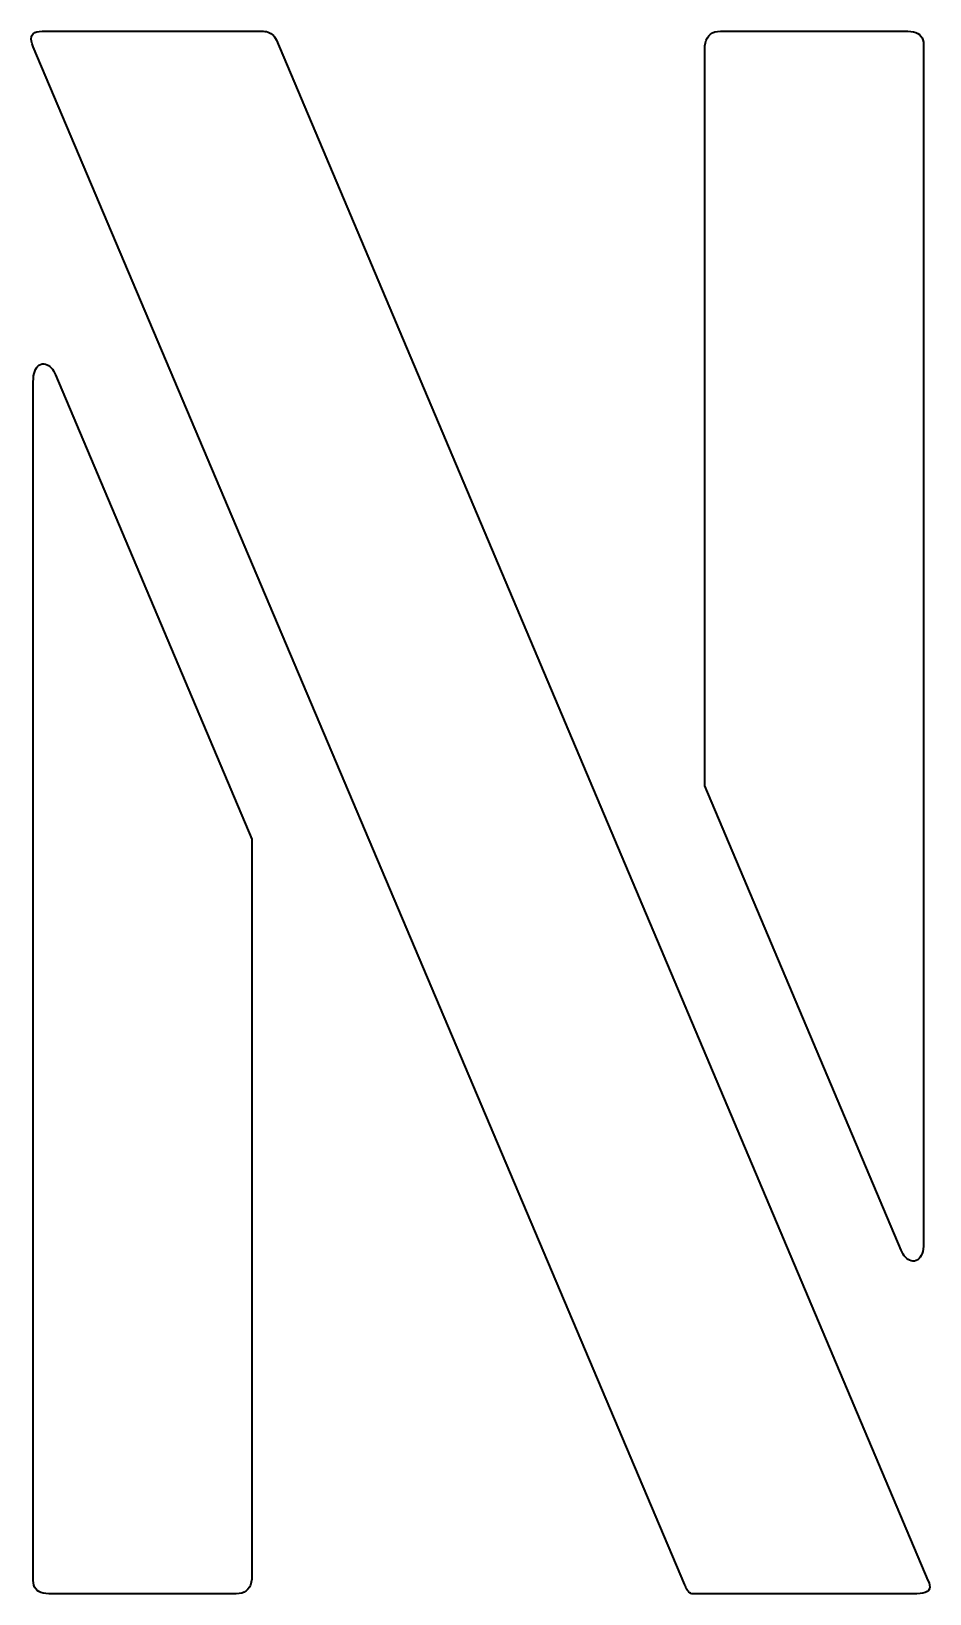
# Model space of a CAD drawing. Extents: x 10 to 410, y -69 to 348.
# Drawn here: x 108.72 to 120.23, y 121 to 141 of the extents above; entities that cross this region are included whole.
import ezdxf

# ---------------------------------------------------------------- set-up
doc = ezdxf.new("R2010")
doc.units = 0

msp = doc.modelspace()

# ---------------------------------------------------------------- linework, layer by layer
at = {"color": 7, "lineweight": 35, "ltscale": 0.00093}
msp.add_line((108.827141, 140.998001), (108.864281, 141), dxfattribs=at)
at = {"color": 7, "lineweight": 35, "ltscale": 0.070714}
msp.add_line((108.864281, 141), (111.692856, 141), dxfattribs=at)
at = {"color": 7, "lineweight": 35, "ltscale": 0.000558}
for p, q in [((111.692856, 141), (111.715141, 140.998856)), ((111.824852, 140.944), (111.839142, 140.926865)), ((108.806, 136.710281), (108.823143, 136.724579)), ((108.864281, 136.742859), (108.886574, 136.741425)), ((120.035713, 125.257141), (120.013428, 125.258575)), ((120.094002, 125.289719), (120.076851, 125.275436))]:
    msp.add_line(p, q, dxfattribs=at)
at = {"color": 7, "lineweight": 35, "ltscale": 0.000952}
for p, q in [((117.512001, 140.997711), (117.549995, 141)), ((111.388, 121.002289), (111.349998, 121))]:
    msp.add_line(p, q, dxfattribs=at)
at = {"color": 7, "lineweight": 35, "ltscale": 0.06}
for p, q in [((117.549995, 141), (119.950005, 141)), ((111.349998, 121), (108.949997, 121))]:
    msp.add_line(p, q, dxfattribs=at)
at = {"color": 7, "lineweight": 35, "ltscale": 0.000951}
for p, q in [((119.950005, 141), (119.987999, 140.998291)), ((108.949997, 121), (108.911995, 121.001709))]:
    msp.add_line(p, q, dxfattribs=at)
at = {"color": 7, "lineweight": 35, "ltscale": 0.000654}
msp.add_line((108.724281, 140.901993), (108.727142, 140.927994), dxfattribs=at)
at = {"color": 7, "lineweight": 35, "ltscale": 0.000753}
for p, q in [((108.727142, 140.871994), (108.724281, 140.901993)), ((117.400002, 140.942856), (117.422005, 140.963425)), ((111.5, 121.057144), (111.477997, 121.036575))]:
    msp.add_line(p, q, dxfattribs=at)
at = {"color": 7, "lineweight": 35, "ltscale": 0.00059}
msp.add_line((108.727142, 140.927994), (108.73571, 140.949997), dxfattribs=at)
at = {"color": 7, "lineweight": 35, "ltscale": 0.000876}
for p, q in [((108.73571, 140.837997), (108.727142, 140.871994)), ((108.751137, 136.552567), (108.75457, 136.587433)), ((120.148857, 125.447433), (120.145424, 125.412567))]:
    msp.add_line(p, q, dxfattribs=at)
at = {"color": 7, "lineweight": 35, "ltscale": 0.000575}
msp.add_line((108.73571, 140.949997), (108.75, 140.968002), dxfattribs=at)
at = {"color": 7, "lineweight": 35, "ltscale": 0.001015}
msp.add_line((108.75, 140.800003), (108.73571, 140.837997), dxfattribs=at)
at = {"color": 7, "lineweight": 35, "ltscale": 0.00061}
msp.add_line((108.75, 140.968002), (108.769997, 140.981995), dxfattribs=at)
at = {"color": 7, "lineweight": 35}
for p, q in [((117.092857, 121.114288), (108.75, 140.800003)), ((111.864281, 140.885712), (120.207146, 121.171432))]:
    msp.add_line(p, q, dxfattribs=at)
at = {"color": 7, "lineweight": 35, "ltscale": 0.00069}
for p, q in [((108.769997, 140.981995), (108.795715, 140.992004)), ((120.131996, 140.916), (120.141998, 140.890289)), ((108.767998, 121.084), (108.758003, 121.109711))]:
    msp.add_line(p, q, dxfattribs=at)
at = {"color": 7, "lineweight": 35, "ltscale": 0.0008}
msp.add_line((108.795715, 140.992004), (108.827141, 140.998001), dxfattribs=at)
at = {"color": 7, "lineweight": 35, "ltscale": 0.000536}
for p, q in [((111.715141, 140.998856), (111.73629, 140.995422)), ((111.809425, 140.958862), (111.824852, 140.944))]:
    msp.add_line(p, q, dxfattribs=at)
at = {"color": 7, "lineweight": 35, "ltscale": 0.00052}
for p, q in [((111.73629, 140.995422), (111.756287, 140.989716)), ((111.792854, 140.97142), (111.809425, 140.958862))]:
    msp.add_line(p, q, dxfattribs=at)
at = {"color": 7, "lineweight": 35, "ltscale": 0.000512}
for p, q in [((111.756287, 140.989716), (111.775139, 140.98172)), ((111.775139, 140.98172), (111.792854, 140.97142))]:
    msp.add_line(p, q, dxfattribs=at)
at = {"color": 7, "lineweight": 35, "ltscale": 0.000587}
msp.add_line((111.839142, 140.926865), (111.852287, 140.907425), dxfattribs=at)
at = {"color": 7, "lineweight": 35, "ltscale": 0.00062}
msp.add_line((111.852287, 140.907425), (111.864281, 140.885712), dxfattribs=at)
at = {"color": 7, "lineweight": 35, "ltscale": 0.001087}
for p, q in [((117.349998, 140.771423), (117.351997, 140.814865)), ((111.549995, 121.228577), (111.547997, 121.18515))]:
    msp.add_line(p, q, dxfattribs=at)
at = {"color": 7, "lineweight": 35, "ltscale": 0.000983}
for p, q in [((117.351997, 140.814865), (117.358002, 140.853714)), ((111.547997, 121.18515), (111.542, 121.146286))]:
    msp.add_line(p, q, dxfattribs=at)
at = {"color": 7, "lineweight": 35, "ltscale": 0.000893}
for p, q in [((117.358002, 140.853714), (117.368004, 140.888)), ((111.542, 121.146286), (111.531998, 121.112))]:
    msp.add_line(p, q, dxfattribs=at)
at = {"color": 7, "lineweight": 35, "ltscale": 0.000821}
for p, q in [((117.368004, 140.888), (117.381996, 140.917709)), ((111.531998, 121.112), (111.517998, 121.082291))]:
    msp.add_line(p, q, dxfattribs=at)
at = {"color": 7, "lineweight": 35, "ltscale": 0.000773}
for p, q in [((117.381996, 140.917709), (117.400002, 140.942856)), ((111.517998, 121.082291), (111.5, 121.057144))]:
    msp.add_line(p, q, dxfattribs=at)
at = {"color": 7, "lineweight": 35, "ltscale": 0.000763}
for p, q in [((117.422005, 140.963425), (117.447998, 140.979431)), ((111.477997, 121.036575), (111.452003, 121.020569))]:
    msp.add_line(p, q, dxfattribs=at)
at = {"color": 7, "lineweight": 35, "ltscale": 0.000803}
for p, q in [((117.447998, 140.979431), (117.477997, 140.99086)), ((111.452003, 121.020569), (111.421997, 121.00914))]:
    msp.add_line(p, q, dxfattribs=at)
at = {"color": 7, "lineweight": 35, "ltscale": 0.000867}
for p, q in [((117.477997, 140.99086), (117.512001, 140.997711)), ((111.421997, 121.00914), (111.388, 121.002289))]:
    msp.add_line(p, q, dxfattribs=at)
at = {"color": 7, "lineweight": 35, "ltscale": 0.00086}
for p, q in [((119.987999, 140.998291), (120.021996, 140.993149)), ((108.911995, 121.001709), (108.877998, 121.006851))]:
    msp.add_line(p, q, dxfattribs=at)
at = {"color": 7, "lineweight": 35, "ltscale": 0.00078}
for p, q in [((120.021996, 140.993149), (120.052002, 140.984573)), ((108.877998, 121.006851), (108.848, 121.015427)), ((120.173149, 121.015427), (120.143143, 121.006851))]:
    msp.add_line(p, q, dxfattribs=at)
at = {"color": 7, "lineweight": 35, "ltscale": 0.000716}
for p, q in [((120.052002, 140.984573), (120.077995, 140.97258)), ((108.848, 121.015427), (108.821999, 121.027435))]:
    msp.add_line(p, q, dxfattribs=at)
at = {"color": 7, "lineweight": 35, "ltscale": 0.000672}
for p, q in [((120.077995, 140.97258), (120.099998, 140.957138)), ((108.821999, 121.027435), (108.799995, 121.042862))]:
    msp.add_line(p, q, dxfattribs=at)
at = {"color": 7, "lineweight": 35, "ltscale": 0.000652}
for p, q in [((120.099998, 140.957138), (120.118004, 140.938278)), ((108.799995, 121.042862), (108.781998, 121.061722))]:
    msp.add_line(p, q, dxfattribs=at)
at = {"color": 7, "lineweight": 35, "ltscale": 0.000658}
for p, q in [((120.118004, 140.938278), (120.131996, 140.916)), ((108.781998, 121.061722), (108.767998, 121.084))]:
    msp.add_line(p, q, dxfattribs=at)
at = {"color": 7, "lineweight": 35, "ltscale": 0.000744}
for p, q in [((120.141998, 140.890289), (120.148003, 140.861145)), ((108.758003, 121.109711), (108.751999, 121.138855))]:
    msp.add_line(p, q, dxfattribs=at)
at = {"color": 7, "lineweight": 35, "ltscale": 0.000816}
for p, q in [((120.148003, 140.861145), (120.150002, 140.828568)), ((108.751999, 121.138855), (108.75, 121.171432))]:
    msp.add_line(p, q, dxfattribs=at)
at = {"color": 7, "lineweight": 35, "ltscale": 0.383571}
for p, q in [((120.150002, 140.828568), (120.150002, 125.485718)), ((108.75, 121.171432), (108.75, 136.514282))]:
    msp.add_line(p, q, dxfattribs=at)
at = {"color": 7, "lineweight": 35, "ltscale": 0.235714}
for p, q in [((117.349998, 131.34285), (117.349998, 140.771423)), ((111.549995, 130.65715), (111.549995, 121.228577))]:
    msp.add_line(p, q, dxfattribs=at)
at = {"color": 7, "lineweight": 35, "ltscale": 0.000798}
for p, q in [((108.75457, 136.587433), (108.760284, 136.618851)), ((120.145424, 125.412567), (120.139717, 125.381149))]:
    msp.add_line(p, q, dxfattribs=at)
at = {"color": 7, "lineweight": 35, "ltscale": 0.000728}
for p, q in [((108.760284, 136.618851), (108.768288, 136.646851)), ((120.139717, 125.381149), (120.131714, 125.353149))]:
    msp.add_line(p, q, dxfattribs=at)
at = {"color": 7, "lineweight": 35, "ltscale": 0.000666}
for p, q in [((108.768288, 136.646851), (108.778572, 136.671432)), ((120.131714, 125.353149), (120.121429, 125.328568))]:
    msp.add_line(p, q, dxfattribs=at)
at = {"color": 7, "lineweight": 35, "ltscale": 0.000615}
for p, q in [((108.778572, 136.671432), (108.791145, 136.692566)), ((120.121429, 125.328568), (120.108856, 125.307434))]:
    msp.add_line(p, q, dxfattribs=at)
at = {"color": 7, "lineweight": 35, "ltscale": 0.000578}
for p, q in [((108.791145, 136.692566), (108.806, 136.710281)), ((120.108856, 125.307434), (120.094002, 125.289719))]:
    msp.add_line(p, q, dxfattribs=at)
at = {"color": 7, "lineweight": 35, "ltscale": 0.000556}
for p, q in [((108.823143, 136.724579), (108.842567, 136.735428)), ((120.076851, 125.275436), (120.057426, 125.264572))]:
    msp.add_line(p, q, dxfattribs=at)
at = {"color": 7, "lineweight": 35, "ltscale": 0.000574}
for p, q in [((108.842567, 136.735428), (108.864281, 136.742859)), ((120.057426, 125.264572), (120.035713, 125.257141))]:
    msp.add_line(p, q, dxfattribs=at)
at = {"color": 7, "lineweight": 35, "ltscale": 0.000539}
for p, q in [((108.886574, 136.741425), (108.907715, 136.737137)), ((120.013428, 125.258575), (119.992287, 125.262863))]:
    msp.add_line(p, q, dxfattribs=at)
at = {"color": 7, "lineweight": 35, "ltscale": 0.000531}
for p, q in [((108.907715, 136.737137), (108.927711, 136.729996)), ((119.992287, 125.262863), (119.972282, 125.270004))]:
    msp.add_line(p, q, dxfattribs=at)
at = {"color": 7, "lineweight": 35, "ltscale": 0.000534}
for p, q in [((108.927711, 136.729996), (108.946571, 136.720001)), ((119.972282, 125.270004), (119.953423, 125.279999))]:
    msp.add_line(p, q, dxfattribs=at)
at = {"color": 7, "lineweight": 35, "ltscale": 0.000547}
for p, q in [((108.946571, 136.720001), (108.964287, 136.707138)), ((119.953423, 125.279999), (119.935715, 125.292862))]:
    msp.add_line(p, q, dxfattribs=at)
at = {"color": 7, "lineweight": 35, "ltscale": 0.000571}
for p, q in [((108.964287, 136.707138), (108.980858, 136.691422)), ((119.935715, 125.292862), (119.919136, 125.308578))]:
    msp.add_line(p, q, dxfattribs=at)
at = {"color": 7, "lineweight": 35, "ltscale": 0.000604}
for p, q in [((108.980858, 136.691422), (108.996284, 136.672852)), ((119.919136, 125.308578), (119.903709, 125.327148))]:
    msp.add_line(p, q, dxfattribs=at)
at = {"color": 7, "lineweight": 35, "ltscale": 0.000644}
for p, q in [((108.996284, 136.672852), (109.010567, 136.651428)), ((119.903709, 125.327148), (119.889427, 125.348572)), ((120.228859, 121.109711), (120.230286, 121.084))]:
    msp.add_line(p, q, dxfattribs=at)
at = {"color": 7, "lineweight": 35, "ltscale": 0.000691}
for p, q in [((109.010567, 136.651428), (109.023712, 136.627136)), ((119.889427, 125.348572), (119.876282, 125.372864))]:
    msp.add_line(p, q, dxfattribs=at)
at = {"color": 7, "lineweight": 35, "ltscale": 0.000742}
for p, q in [((109.023712, 136.627136), (109.035713, 136.600006)), ((119.876282, 125.372864), (119.864281, 125.399994))]:
    msp.add_line(p, q, dxfattribs=at)
at = {"color": 7, "lineweight": 35, "ltscale": 0.161321}
for p, q in [((109.035713, 136.600006), (111.549995, 130.65715)), ((119.864281, 125.399994), (117.349998, 131.34285))]:
    msp.add_line(p, q, dxfattribs=at)
at = {"color": 7, "lineweight": 35, "ltscale": 0.000958}
for p, q in [((108.75, 136.514282), (108.751137, 136.552567)), ((120.150002, 125.485718), (120.148857, 125.447433))]:
    msp.add_line(p, q, dxfattribs=at)
at = {"color": 7, "lineweight": 35, "ltscale": 0.000441}
msp.add_line((117.098854, 121.097717), (117.092857, 121.114288), dxfattribs=at)
at = {"color": 7, "lineweight": 35, "ltscale": 0.000419}
msp.add_line((117.105431, 121.082291), (117.098854, 121.097717), dxfattribs=at)
at = {"color": 7, "lineweight": 35, "ltscale": 0.0004}
msp.add_line((117.112572, 121.067993), (117.105431, 121.082291), dxfattribs=at)
at = {"color": 7, "lineweight": 35, "ltscale": 0.000381}
msp.add_line((117.120285, 121.054855), (117.112572, 121.067993), dxfattribs=at)
at = {"color": 7, "lineweight": 35, "ltscale": 0.000364}
msp.add_line((117.128571, 121.042862), (117.120285, 121.054855), dxfattribs=at)
at = {"color": 7, "lineweight": 35, "ltscale": 0.00035}
msp.add_line((117.137428, 121.031998), (117.128571, 121.042862), dxfattribs=at)
at = {"color": 7, "lineweight": 35, "ltscale": 0.000338}
msp.add_line((117.146858, 121.022293), (117.137428, 121.031998), dxfattribs=at)
at = {"color": 7, "lineweight": 35, "ltscale": 0.000329}
msp.add_line((117.156853, 121.013718), (117.146858, 121.022293), dxfattribs=at)
at = {"color": 7, "lineweight": 35, "ltscale": 0.000323}
msp.add_line((117.167427, 121.006287), (117.156853, 121.013718), dxfattribs=at)
at = {"color": 7, "lineweight": 35, "ltscale": 0.00032}
msp.add_line((117.178566, 121), (117.167427, 121.006287), dxfattribs=at)
at = {"color": 7, "lineweight": 35, "ltscale": 0.072143}
msp.add_line((120.064285, 121), (117.178566, 121), dxfattribs=at)
at = {"color": 7, "lineweight": 35, "ltscale": 0.001065}
msp.add_line((120.106857, 121.001709), (120.064285, 121), dxfattribs=at)
at = {"color": 7, "lineweight": 35, "ltscale": 0.000916}
msp.add_line((120.143143, 121.006851), (120.106857, 121.001709), dxfattribs=at)
at = {"color": 7, "lineweight": 35, "ltscale": 0.000664}
msp.add_line((120.196861, 121.027435), (120.173149, 121.015427), dxfattribs=at)
at = {"color": 7, "lineweight": 35, "ltscale": 0.000582}
msp.add_line((120.214287, 121.042862), (120.196861, 121.027435), dxfattribs=at)
at = {"color": 7, "lineweight": 35, "ltscale": 0.000886}
msp.add_line((120.207146, 121.171432), (120.221138, 121.138855), dxfattribs=at)
at = {"color": 7, "lineweight": 35, "ltscale": 0.000548}
msp.add_line((120.225426, 121.061722), (120.214287, 121.042862), dxfattribs=at)
at = {"color": 7, "lineweight": 35, "ltscale": 0.000754}
msp.add_line((120.221138, 121.138855), (120.228859, 121.109711), dxfattribs=at)
at = {"color": 7, "lineweight": 35, "ltscale": 0.00057}
msp.add_line((120.230286, 121.084), (120.225426, 121.061722), dxfattribs=at)

doc.saveas('drawing.dxf')
